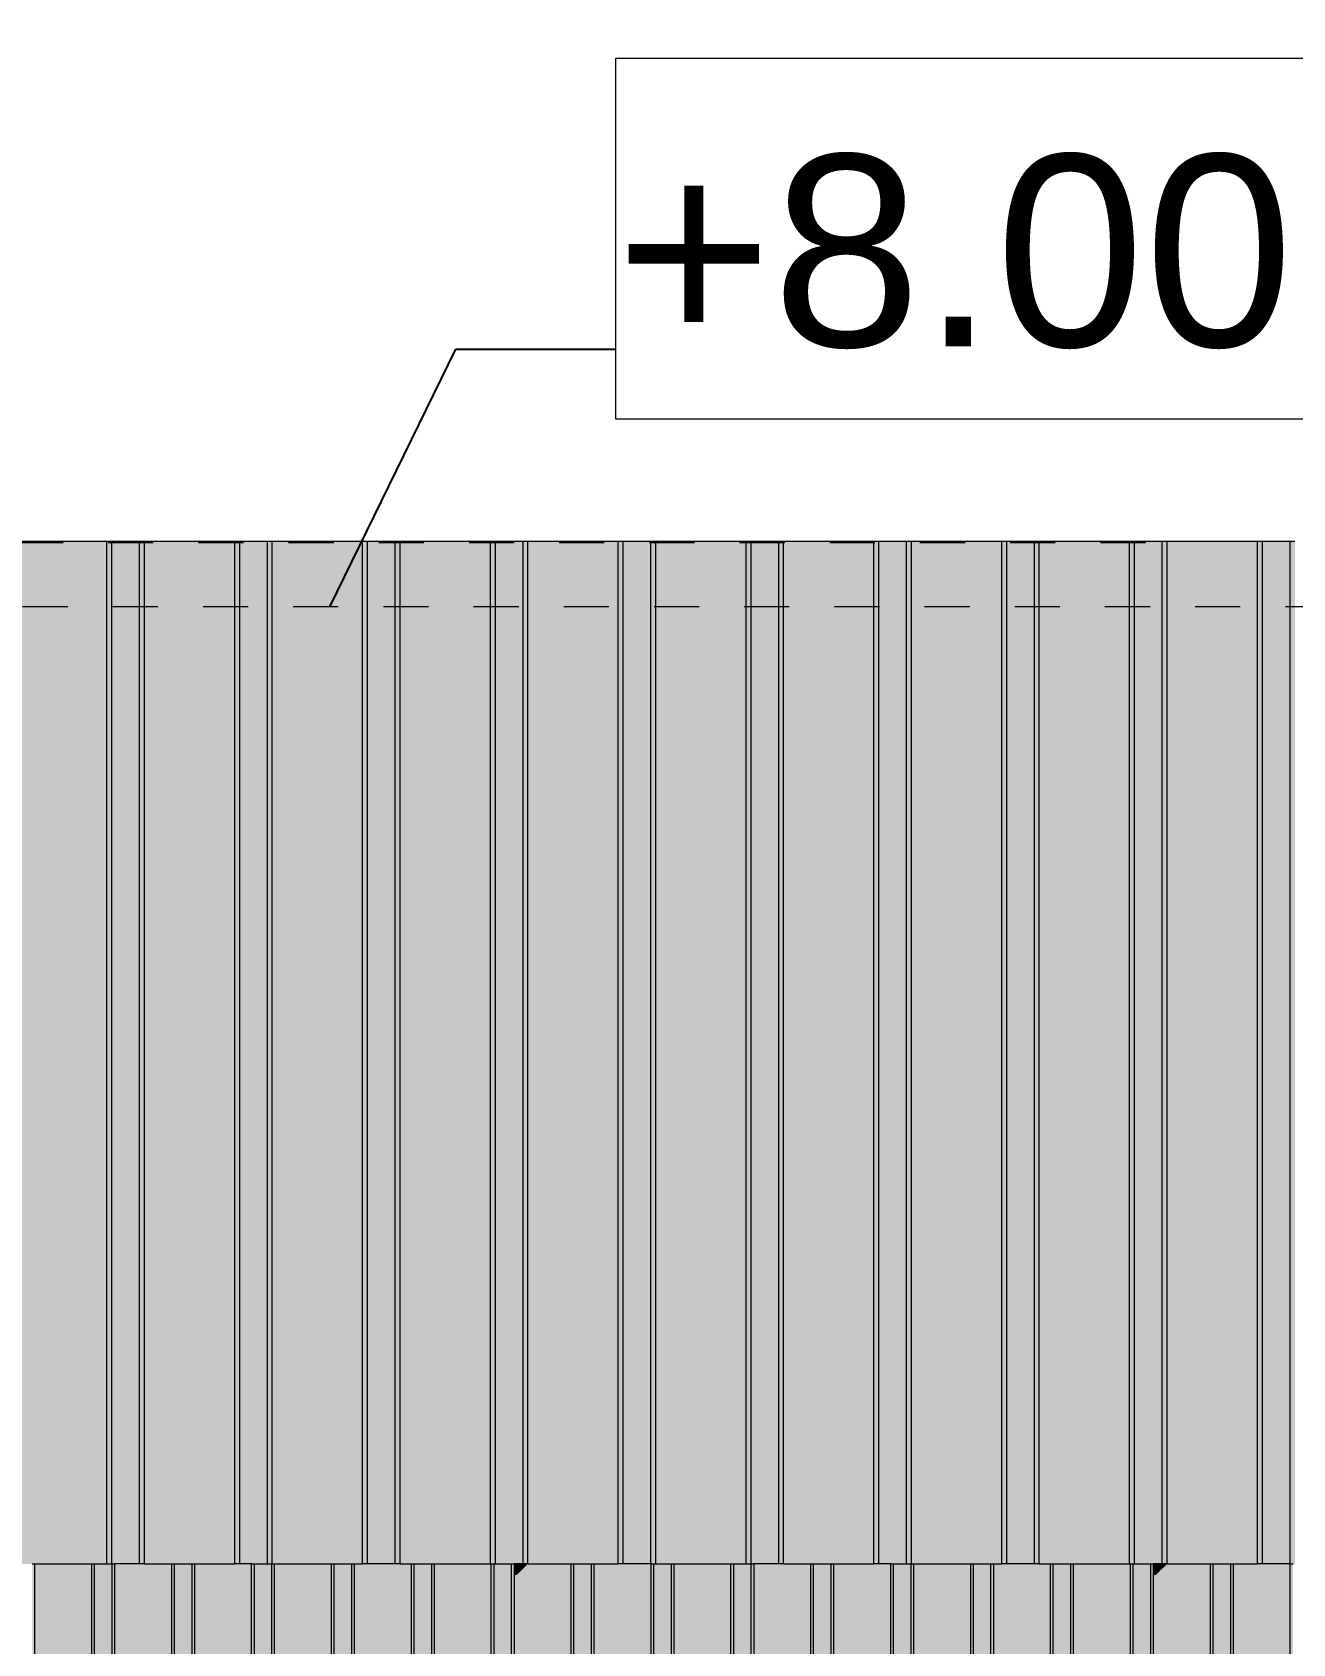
# Model space of a CAD drawing. Header units: millimetres. Extents: x 365175 to 2667127, y -330297 to -162108.
# Drawn here: x 2006444 to 2010388, y -322344 to -317302 of the extents above; entities that cross this region are included whole.
import ezdxf

# ---------------------------------------------------------------- set-up
doc = ezdxf.new("R2010")
doc.units = ezdxf.units.MM
doc.header["$MEASUREMENT"] = 0
doc.linetypes.add('Dashed', pattern=[282.222223, 141.111112, -141.111112])
doc.layers.add('Cotations - Altitudes & Niveaux', color=7, linetype='Continuous')
doc.styles.add('STYLE_GENERE_7', font='')
doc.styles.get('STYLE_GENERE_7').set_extended_font_data('Arial Unicode MS')
doc.dimstyles.new('STYLE_GENERE__6', dxfattribs={"dimtxt": 0.18, "dimasz": 114, "dimexe": 0.18, "dimexo": 0.0625, "dimgap": 0, "dimtad": 0, "dimtih": 1, "dimtoh": 1, "dimdec": 4, "dimzin": 0, "dimdsep": 46, "dimcen": 0.09, "dimadec": 0, "dimazin": 0, "dimtfac": 1, "dimtdec": 4, "dimtmove": 0, "dimatfit": 3, "dimldrblk": 'ARROWHEAD_16', "dimfxl": 0, "dimtolj": 1, "dimtzin": 0, "dimarcsym": 0})

# ---------------------------------------------------------------- blocks, each defined once
blk = doc.blocks.new('Élément de coupe_799_2', base_point=(2255931.7, -327094.4))
at = {"linetype": 'Continuous', "lineweight": 0, "true_color": 0x000000}
for points in [[(2006452.2, -322094.4), (2006443.6, -322094.4), (2006443.6, -327094.4), (2006452.2, -327094.4)], [(2006630, -322094.4), (2006452.2, -322094.4), (2006452.2, -327094.4), (2006630, -327094.4)], [(2006630, -322094.4), (2006470.5, -322387.3), (2006470.5, -327094.4), (2006630, -327094.4)], [(2006630, -322094.4), (2006630, -327094.4), (2006638.6, -327094.4), (2006638.6, -322094.4)], [(2006630, -322094.4), (2006630, -327094.4), (2006638.6, -327094.4), (2006638.6, -322094.4)], [(2006693.6, -327094.4), (2006693.6, -322094.4), (2006638.6, -322094.4), (2006638.6, -327094.4)], [(2006693.6, -322094.4), (2006693.6, -327094.4), (2006702.2, -327094.4), (2006702.2, -322094.4)], [(2006702.2, -322094.4), (2006701.2, -322094.4), (2006702.2, -322128.5)], [(2006880, -327094.4), (2006880, -322094.4), (2006702.2, -322094.4), (2006702.2, -327094.4)], [(2006794.8, -322094.4), (2006702.2, -322094.4), (2006702.2, -322128.5), (2006759.7, -322128.5)], [(2006720.5, -327094.4), (2006880, -327094.4), (2006880, -322094.4), (2006720.5, -322387.3)], [(2006880, -322094.4), (2006880, -327094.4), (2006888.6, -327094.4), (2006888.6, -322094.4)], [(2006880, -322094.4), (2006880, -327094.4), (2006888.6, -327094.4), (2006888.6, -322094.4)], [(2006943.6, -327094.4), (2006943.6, -322094.4), (2006888.6, -322094.4), (2006888.6, -327094.4)], [(2006943.6, -322094.4), (2006943.6, -327094.4), (2006952.2, -327094.4), (2006952.2, -322094.4)], [(2007130, -327094.4), (2007130, -322094.4), (2006952.2, -322094.4), (2006952.2, -327094.4)], [(2007111.4, -322128.5), (2006970.5, -322387.3), (2006970.5, -327094.4), (2007130, -327094.4), (2007130, -322094.4), (2007073.2, -322094.4), (2007073.2, -322128.5)], [(2007130, -322094.4), (2007130, -327094.4), (2007138.6, -327094.4), (2007138.6, -322094.4)], [(2007130, -322094.4), (2007130, -327094.4), (2007138.6, -327094.4), (2007138.6, -322094.4)], [(2007193.6, -327094.4), (2007193.6, -322094.4), (2007138.6, -322094.4), (2007138.6, -327094.4)], [(2007193.6, -322094.4), (2007193.6, -327094.4), (2007202.2, -327094.4), (2007202.2, -322094.4)], [(2007380, -327094.4), (2007380, -322094.4), (2007202.2, -322094.4), (2007202.2, -327094.4)], [(2007220.5, -327094.4), (2007380, -327094.4), (2007380, -322094.4), (2007220.5, -322387.3)], [(2007380, -322094.4), (2007380, -327094.4), (2007388.6, -327094.4), (2007388.6, -322094.4)], [(2007380, -322094.4), (2007380, -327094.4), (2007388.6, -327094.4), (2007388.6, -322094.4)], [(2007443.6, -327094.4), (2007443.6, -322094.4), (2007388.6, -322094.4), (2007388.6, -327094.4)], [(2007443.6, -322094.4), (2007443.6, -327094.4), (2007452.2, -327094.4), (2007452.2, -322094.4)], [(2007630, -327094.4), (2007630, -322094.4), (2007452.2, -322094.4), (2007452.2, -327094.4)], [(2007470.5, -322387.3), (2007470.5, -327094.4), (2007630, -327094.4), (2007630, -322094.4)], [(2007594.8, -322094.4), (2007473.2, -322094.4), (2007473.2, -322128.5), (2007559.7, -322128.5)], [(2007630, -322094.4), (2007630, -327094.4), (2007638.6, -327094.4), (2007638.6, -322094.4)], [(2007630, -322094.4), (2007630, -327094.4), (2007638.6, -327094.4), (2007638.6, -322094.4)], [(2007693.6, -327094.4), (2007693.6, -322094.4), (2007638.6, -322094.4), (2007638.6, -327094.4)], [(2007693.6, -322094.4), (2007693.6, -327094.4), (2007702.2, -327094.4), (2007702.2, -322094.4)], [(2007880, -327094.4), (2007880, -322094.4), (2007702.2, -322094.4), (2007702.2, -327094.4)], [(2007720.5, -322387.3), (2007720.5, -327094.4), (2007880, -327094.4), (2007880, -322094.4), (2007873.2, -322094.4), (2007873.2, -322106.7)], [(2007880, -322094.4), (2007880, -327094.4), (2007888.6, -327094.4), (2007888.6, -322094.4)], [(2007880, -322094.4), (2007880, -327094.4), (2007888.6, -327094.4), (2007888.6, -322094.4)], [(2007943.6, -327094.4), (2007943.6, -322094.4), (2007888.6, -322094.4), (2007888.6, -327094.4)], [(2007943.6, -322094.4), (2007943.6, -327094.4), (2007952.2, -327094.4), (2007952.2, -322094.4)], [(2007952.2, -322094.4), (2007951.2, -322094.4), (2007952.2, -322128.5)], [(2008130, -327094.4), (2008130, -322094.4), (2007952.2, -322094.4), (2007952.2, -327094.4)], [(2007952.2, -322094.4), (2007952.2, -322128.5), (2007959.7, -322128.5), (2007994.8, -322094.4)], [(2007970.5, -327094.4), (2008130, -327094.4), (2008130, -322094.4), (2007970.5, -322387.3)], [(2008130, -322094.4), (2008130, -327094.4), (2008138.6, -327094.4), (2008138.6, -322094.4)], [(2008130, -322094.4), (2008130, -327094.4), (2008138.6, -327094.4), (2008138.6, -322094.4)], [(2008193.6, -327094.4), (2008193.6, -322094.4), (2008138.6, -322094.4), (2008138.6, -327094.4)], [(2008193.6, -322094.4), (2008193.6, -327094.4), (2008202.2, -327094.4), (2008202.2, -322094.4)], [(2008380, -327094.4), (2008380, -322094.4), (2008202.2, -322094.4), (2008202.2, -327094.4)], [(2008363.2, -322125.2), (2008220.5, -322387.3), (2008220.5, -327094.4), (2008380, -327094.4), (2008380, -322094.4), (2008273.2, -322094.4), (2008273.2, -322128.5), (2008359.7, -322128.5)], [(2008380, -322094.4), (2008380, -327094.4), (2008388.6, -327094.4), (2008388.6, -322094.4)], [(2008380, -322094.4), (2008380, -327094.4), (2008388.6, -327094.4), (2008388.6, -322094.4)], [(2008443.6, -327094.4), (2008443.6, -322094.4), (2008388.6, -322094.4), (2008388.6, -327094.4)], [(2008443.6, -322094.4), (2008443.6, -327094.4), (2008452.2, -327094.4), (2008452.2, -322094.4)], [(2008630, -327094.4), (2008630, -322094.4), (2008452.2, -322094.4), (2008452.2, -327094.4)], [(2008470.5, -327094.4), (2008630, -327094.4), (2008630, -322094.4), (2008470.5, -322387.3)], [(2008630, -322094.4), (2008630, -327094.4), (2008638.6, -327094.4), (2008638.6, -322094.4)], [(2008630, -322094.4), (2008630, -327094.4), (2008638.6, -327094.4), (2008638.6, -322094.4)], [(2008693.6, -327094.4), (2008693.6, -322094.4), (2008638.6, -322094.4), (2008638.6, -327094.4)], [(2008693.6, -322094.4), (2008693.6, -327094.4), (2008702.2, -327094.4), (2008702.2, -322094.4)], [(2008702.2, -322094.4), (2008701.2, -322094.4), (2008702.2, -322128.5)], [(2008880, -327094.4), (2008880, -322094.4), (2008702.2, -322094.4), (2008702.2, -327094.4)], [(2008702.2, -322094.4), (2008702.2, -322128.5), (2008759.7, -322128.5), (2008794.8, -322094.4)], [(2008720.5, -322387.3), (2008720.5, -327094.4), (2008880, -327094.4), (2008880, -322094.4)], [(2008880, -322094.4), (2008880, -327094.4), (2008888.6, -327094.4), (2008888.6, -322094.4)], [(2008880, -322094.4), (2008880, -327094.4), (2008888.6, -327094.4), (2008888.6, -322094.4)], [(2008943.6, -327094.4), (2008943.6, -322094.4), (2008888.6, -322094.4), (2008888.6, -327094.4)], [(2008943.6, -322094.4), (2008943.6, -327094.4), (2008952.2, -327094.4), (2008952.2, -322094.4)], [(2009130, -327094.4), (2009130, -322094.4), (2008952.2, -322094.4), (2008952.2, -327094.4)], [(2008970.5, -322387.3), (2008970.5, -327094.4), (2009130, -327094.4), (2009130, -322094.4), (2009073.2, -322094.4), (2009073.2, -322128.5), (2009111.4, -322128.5)], [(2009130, -322094.4), (2009130, -327094.4), (2009138.6, -327094.4), (2009138.6, -322094.4)], [(2009130, -322094.4), (2009130, -327094.4), (2009138.6, -327094.4), (2009138.6, -322094.4)], [(2009193.6, -327094.4), (2009193.6, -322094.4), (2009138.6, -322094.4), (2009138.6, -327094.4)], [(2009193.6, -322094.4), (2009193.6, -327094.4), (2009202.2, -327094.4), (2009202.2, -322094.4)], [(2009380, -327094.4), (2009380, -322094.4), (2009202.2, -322094.4), (2009202.2, -327094.4)], [(2009220.5, -327094.4), (2009380, -327094.4), (2009380, -322094.4), (2009220.5, -322387.3)], [(2009380, -322094.4), (2009380, -327094.4), (2009388.6, -327094.4), (2009388.6, -322094.4)], [(2009380, -322094.4), (2009380, -327094.4), (2009388.6, -327094.4), (2009388.6, -322094.4)], [(2009443.6, -327094.4), (2009443.6, -322094.4), (2009388.6, -322094.4), (2009388.6, -327094.4)], [(2009443.6, -322094.4), (2009443.6, -327094.4), (2009452.2, -327094.4), (2009452.2, -322094.4)], [(2009630, -327094.4), (2009630, -322094.4), (2009452.2, -322094.4), (2009452.2, -327094.4)], [(2009630, -322094.4), (2009470.5, -322387.3), (2009470.5, -327094.4), (2009630, -327094.4)], [(2009594.8, -322094.4), (2009473.2, -322094.4), (2009473.2, -322128.5), (2009559.7, -322128.5)], [(2009630, -322094.4), (2009630, -327094.4), (2009638.6, -327094.4), (2009638.6, -322094.4)], [(2009630, -322094.4), (2009630, -327094.4), (2009638.6, -327094.4), (2009638.6, -322094.4)], [(2009693.6, -327094.4), (2009693.6, -322094.4), (2009638.6, -322094.4), (2009638.6, -327094.4)], [(2009693.6, -322094.4), (2009693.6, -327094.4), (2009702.2, -327094.4), (2009702.2, -322094.4)], [(2009880, -327094.4), (2009880, -322094.4), (2009702.2, -322094.4), (2009702.2, -327094.4)], [(2009873.2, -322106.7), (2009720.5, -322387.3), (2009720.5, -327094.4), (2009880, -327094.4), (2009880, -322094.4), (2009873.2, -322094.4)], [(2009880, -322094.4), (2009880, -327094.4), (2009888.6, -327094.4), (2009888.6, -322094.4)], [(2009880, -322094.4), (2009880, -327094.4), (2009888.6, -327094.4), (2009888.6, -322094.4)], [(2009943.6, -327094.4), (2009943.6, -322094.4), (2009888.6, -322094.4), (2009888.6, -327094.4)], [(2009943.6, -322094.4), (2009943.6, -327094.4), (2009952.2, -327094.4), (2009952.2, -322094.4)], [(2009952.2, -322094.4), (2009951.2, -322094.4), (2009952.2, -322128.5)], [(2010130, -327094.4), (2010130, -322094.4), (2009952.2, -322094.4), (2009952.2, -327094.4)], [(2009952.2, -322094.4), (2009952.2, -322128.5), (2009959.7, -322128.5), (2009994.8, -322094.4)], [(2009970.5, -327094.4), (2010130, -327094.4), (2010130, -322094.4), (2009970.5, -322387.3)], [(2010130, -322094.4), (2010130, -327094.4), (2010138.6, -327094.4), (2010138.6, -322094.4)], [(2010130, -322094.4), (2010130, -327094.4), (2010138.6, -327094.4), (2010138.6, -322094.4)], [(2010138.6, -327094.4), (2010193.6, -327094.4), (2010193.6, -322094.4), (2010138.6, -322094.4)], [(2010193.6, -322094.4), (2010193.6, -327094.4), (2010202.2, -327094.4), (2010202.2, -322094.4)], [(2010380, -322094.4), (2010202.2, -322094.4), (2010202.2, -327094.4), (2010380, -327094.4)], [(2010220.5, -327094.4), (2010380, -327094.4), (2010380, -322094.4), (2010273.2, -322094.4), (2010273.2, -322128.5), (2010359.7, -322128.5), (2010363.2, -322125.2), (2010220.5, -322387.3)], [(2010380, -322094.4), (2010380, -327094.4), (2010388.6, -327094.4), (2010388.6, -322094.4)], [(2010380, -322094.4), (2010380, -327094.4), (2010388.6, -327094.4), (2010388.6, -322094.4)]]:
    blk.add_hatch(color=18, dxfattribs=at).paths.add_polyline_path(points)
at = {"color": 7, "linetype": 'Continuous', "lineweight": 5}
for p, q in [((2006443.6, -322094.4), (2006452.2, -322094.4)), ((2006452.2, -327094.4), (2006452.2, -322094.4)), ((2006452.2, -322094.4), (2006630, -322094.4)), ((2006630, -327094.4), (2006630, -322094.4)), ((2006630, -322094.4), (2006638.6, -322094.4)), ((2006638.6, -327094.4), (2006638.6, -322094.4)), ((2006638.6, -322094.4), (2006693.6, -322094.4)), ((2006693.6, -327094.4), (2006693.6, -322094.4)), ((2006693.6, -322094.4), (2006701.2, -322094.4)), ((2006702.2, -327094.4), (2006702.2, -322094.4)), ((2006794.8, -322094.4), (2006880, -322094.4)), ((2006880, -327094.4), (2006880, -322094.4)), ((2006880, -322094.4), (2006888.6, -322094.4)), ((2006888.6, -327094.4), (2006888.6, -322094.4)), ((2006888.6, -322094.4), (2006943.6, -322094.4)), ((2006943.6, -327094.4), (2006943.6, -322094.4)), ((2006943.6, -322094.4), (2006952.2, -322094.4)), ((2006952.2, -327094.4), (2006952.2, -322094.4)), ((2006952.2, -322094.4), (2007077.4, -322094.4)), ((2007130, -327094.4), (2007130, -322094.4)), ((2007131, -322094.4), (2007138.6, -322094.4)), ((2007138.6, -327094.4), (2007138.6, -322094.4)), ((2007138.6, -322094.4), (2007193.6, -322094.4)), ((2007193.6, -327094.4), (2007193.6, -322094.4)), ((2007193.6, -322094.4), (2007202.2, -322094.4)), ((2007202.2, -327094.4), (2007202.2, -322094.4)), ((2007202.2, -322094.4), (2007380, -322094.4)), ((2007380, -327094.4), (2007380, -322094.4)), ((2007380, -322094.4), (2007388.6, -322094.4)), ((2007388.6, -327094.4), (2007388.6, -322094.4)), ((2007388.6, -322094.4), (2007443.6, -322094.4)), ((2007443.6, -327094.4), (2007443.6, -322094.4)), ((2007443.6, -322094.4), (2007452.2, -322094.4)), ((2007452.2, -327094.4), (2007452.2, -322094.4)), ((2007452.2, -322094.4), (2007477.4, -322094.4)), ((2007594.8, -322094.4), (2007630, -322094.4)), ((2007630, -327094.4), (2007630, -322094.4)), ((2007630, -322094.4), (2007638.6, -322094.4)), ((2007638.6, -327094.4), (2007638.6, -322094.4)), ((2007638.6, -322094.4), (2007693.6, -322094.4)), ((2007693.6, -327094.4), (2007693.6, -322094.4)), ((2007693.6, -322094.4), (2007702.2, -322094.4)), ((2007702.2, -327094.4), (2007702.2, -322094.4)), ((2007702.2, -322094.4), (2007877.4, -322094.4)), ((2007880, -327094.4), (2007880, -322094.4)), ((2007880.1, -322094.4), (2007888.6, -322094.4)), ((2007888.6, -327094.4), (2007888.6, -322094.4)), ((2007888.6, -322094.4), (2007943.6, -322094.4)), ((2007943.6, -327094.4), (2007943.6, -322094.4)), ((2007943.6, -322094.4), (2007951.2, -322094.4)), ((2007952.2, -327094.4), (2007952.2, -322094.4)), ((2007994.8, -322094.4), (2008130, -322094.4)), ((2008130, -327094.4), (2008130, -322094.4)), ((2008130, -322094.4), (2008138.6, -322094.4)), ((2008138.6, -327094.4), (2008138.6, -322094.4)), ((2008138.6, -322094.4), (2008193.6, -322094.4)), ((2008193.6, -327094.4), (2008193.6, -322094.4)), ((2008193.6, -322094.4), (2008202.2, -322094.4)), ((2008202.2, -327094.4), (2008202.2, -322094.4)), ((2008202.2, -322094.4), (2008277.4, -322094.4)), ((2008380, -327094.4), (2008380, -322094.4)), ((2008380.9, -322094.4), (2008388.6, -322094.4)), ((2008388.6, -327094.4), (2008388.6, -322094.4)), ((2008388.6, -322094.4), (2008443.6, -322094.4)), ((2008443.6, -327094.4), (2008443.6, -322094.4)), ((2008443.6, -322094.4), (2008452.2, -322094.4)), ((2008452.2, -327094.4), (2008452.2, -322094.4)), ((2008452.2, -322094.4), (2008630, -322094.4)), ((2008630, -327094.4), (2008630, -322094.4)), ((2008630, -322094.4), (2008638.6, -322094.4)), ((2008638.6, -327094.4), (2008638.6, -322094.4)), ((2008638.6, -322094.4), (2008693.6, -322094.4)), ((2008693.6, -327094.4), (2008693.6, -322094.4)), ((2008693.6, -322094.4), (2008701.2, -322094.4)), ((2008702.2, -327094.4), (2008702.2, -322094.4)), ((2008794.8, -322094.4), (2008880, -322094.4)), ((2008880, -327094.4), (2008880, -322094.4)), ((2008880, -322094.4), (2008888.6, -322094.4)), ((2008888.6, -327094.4), (2008888.6, -322094.4)), ((2008888.6, -322094.4), (2008943.6, -322094.4)), ((2008943.6, -327094.4), (2008943.6, -322094.4)), ((2008943.6, -322094.4), (2008952.2, -322094.4)), ((2008952.2, -327094.4), (2008952.2, -322094.4)), ((2008952.2, -322094.4), (2009077.4, -322094.4)), ((2009130, -327094.4), (2009130, -322094.4)), ((2009131, -322094.4), (2009138.6, -322094.4)), ((2009138.6, -327094.4), (2009138.6, -322094.4)), ((2009138.6, -322094.4), (2009193.6, -322094.4)), ((2009193.6, -327094.4), (2009193.6, -322094.4)), ((2009193.6, -322094.4), (2009202.2, -322094.4)), ((2009202.2, -327094.4), (2009202.2, -322094.4)), ((2009202.2, -322094.4), (2009380, -322094.4)), ((2009380, -327094.4), (2009380, -322094.4)), ((2009380, -322094.4), (2009388.6, -322094.4)), ((2009388.6, -327094.4), (2009388.6, -322094.4)), ((2009388.6, -322094.4), (2009443.6, -322094.4)), ((2009443.6, -327094.4), (2009443.6, -322094.4)), ((2009443.6, -322094.4), (2009452.2, -322094.4)), ((2009452.2, -327094.4), (2009452.2, -322094.4)), ((2009452.2, -322094.4), (2009477.4, -322094.4)), ((2009594.8, -322094.4), (2009630, -322094.4)), ((2009630, -327094.4), (2009630, -322094.4)), ((2009630, -322094.4), (2009638.6, -322094.4)), ((2009638.6, -327094.4), (2009638.6, -322094.4)), ((2009638.6, -322094.4), (2009693.6, -322094.4)), ((2009693.6, -327094.4), (2009693.6, -322094.4)), ((2009693.6, -322094.4), (2009702.2, -322094.4)), ((2009702.2, -327094.4), (2009702.2, -322094.4)), ((2009702.2, -322094.4), (2009877.4, -322094.4)), ((2009880, -327094.4), (2009880, -322094.4)), ((2009880.1, -322094.4), (2009888.6, -322094.4)), ((2009888.6, -327094.4), (2009888.6, -322094.4)), ((2009888.6, -322094.4), (2009943.6, -322094.4)), ((2009943.6, -327094.4), (2009943.6, -322094.4)), ((2009943.6, -322094.4), (2009951.2, -322094.4)), ((2009952.2, -327094.4), (2009952.2, -322094.4)), ((2009994.8, -322094.4), (2010130, -322094.4)), ((2010130, -327094.4), (2010130, -322094.4)), ((2010130, -322094.4), (2010138.6, -322094.4)), ((2010138.6, -327094.4), (2010138.6, -322094.4)), ((2010138.6, -322094.4), (2010193.6, -322094.4)), ((2010193.6, -327094.4), (2010193.6, -322094.4)), ((2010193.6, -322094.4), (2010202.2, -322094.4)), ((2010202.2, -327094.4), (2010202.2, -322094.4)), ((2010202.2, -322094.4), (2010277.4, -322094.4)), ((2010380, -327094.4), (2010380, -322094.4)), ((2010380.9, -322094.4), (2010388.6, -322094.4))]:
    blk.add_line(p, q, dxfattribs=at)
blk = doc.blocks.new('Élément de coupe_834_2', base_point=(2255931.7, -327094.4))
at = {"linetype": 'Continuous', "lineweight": 0, "true_color": 0x000000}
for points in [[(2006394.8, -318894.4), (2006394.8, -322094.4), (2006677.4, -322094.4), (2006677.4, -318894.4)], [(2006677.4, -318894.4), (2006673.2, -318928.5), (2006673.2, -322094.4), (2006677.4, -322094.4)], [(2006677.4, -318894.4), (2006677.4, -322094.4), (2006692.8, -322094.4), (2006692.8, -318894.4)], [(2006677.4, -318894.4), (2006677.4, -322094.4), (2006692.8, -322094.4), (2006692.8, -318894.4)], [(2006692.8, -318894.4), (2006692.8, -322094.4), (2006779.3, -322094.4), (2006779.3, -318894.4)], [(2006779.3, -318894.4), (2006779.3, -322094.4), (2006794.8, -322094.4), (2006794.8, -318894.4)], [(2006794.8, -318894.4), (2006794.8, -322094.4), (2007077.4, -322094.4), (2007077.4, -318894.4)], [(2007077.4, -318894.4), (2007073.2, -318928.5), (2007073.2, -322094.4), (2007077.4, -322094.4)], [(2007077.4, -318894.4), (2007077.4, -322094.4), (2007092.8, -322094.4), (2007092.8, -318894.4)], [(2007077.4, -318894.4), (2007077.4, -322094.4), (2007092.8, -322094.4), (2007092.8, -318894.4)], [(2007092.8, -318894.4), (2007092.8, -322094.4), (2007179.3, -322094.4), (2007179.3, -318894.4)], [(2007179.3, -318894.4), (2007179.3, -322094.4), (2007194.8, -322094.4), (2007194.8, -318894.4)], [(2007194.8, -318894.4), (2007194.8, -322094.4), (2007477.4, -322094.4), (2007477.4, -318894.4)], [(2007477.4, -318894.4), (2007473.2, -318928.5), (2007473.2, -322094.4), (2007477.4, -322094.4)], [(2007477.4, -318894.4), (2007477.4, -322094.4), (2007492.8, -322094.4), (2007492.8, -318894.4)], [(2007477.4, -318894.4), (2007477.4, -322094.4), (2007492.8, -322094.4), (2007492.8, -318894.4)], [(2007492.8, -318894.4), (2007492.8, -322094.4), (2007579.3, -322094.4), (2007579.3, -318894.4)], [(2007579.3, -318894.4), (2007579.3, -322094.4), (2007594.8, -322094.4), (2007594.8, -318894.4)], [(2007594.8, -318894.4), (2007594.8, -322094.4), (2007877.4, -322094.4), (2007877.4, -318894.4)], [(2007877.4, -318894.4), (2007873.2, -318928.5), (2007873.2, -322094.4), (2007877.4, -322094.4)], [(2007877.4, -318894.4), (2007877.4, -322094.4), (2007892.8, -322094.4), (2007892.8, -318894.4)], [(2007877.4, -318894.4), (2007877.4, -322094.4), (2007892.8, -322094.4), (2007892.8, -318894.4)], [(2007892.8, -318894.4), (2007892.8, -322094.4), (2007979.3, -322094.4), (2007979.3, -318894.4)], [(2007979.3, -318894.4), (2007979.3, -322094.4), (2007994.8, -322094.4), (2007994.8, -318894.4)], [(2007994.8, -318894.4), (2007994.8, -322094.4), (2008277.4, -322094.4), (2008277.4, -318894.4)], [(2008277.4, -318894.4), (2008273.2, -318928.5), (2008273.2, -322094.4), (2008277.4, -322094.4)], [(2008277.4, -318894.4), (2008277.4, -322094.4), (2008292.8, -322094.4), (2008292.8, -318894.4)], [(2008277.4, -318894.4), (2008277.4, -322094.4), (2008292.8, -322094.4), (2008292.8, -318894.4)], [(2008292.8, -318894.4), (2008292.8, -322094.4), (2008379.3, -322094.4), (2008379.3, -318894.4)], [(2008379.3, -318894.4), (2008379.3, -322094.4), (2008394.8, -322094.4), (2008394.8, -318894.4)], [(2008394.8, -318894.4), (2008394.8, -322094.4), (2008677.4, -322094.4), (2008677.4, -318894.4)], [(2008677.4, -318894.4), (2008673.2, -318928.5), (2008673.2, -322094.4), (2008677.4, -322094.4)], [(2008677.4, -318894.4), (2008677.4, -322094.4), (2008692.8, -322094.4), (2008692.8, -318894.4)], [(2008677.4, -318894.4), (2008677.4, -322094.4), (2008692.8, -322094.4), (2008692.8, -318894.4)], [(2008692.8, -318894.4), (2008692.8, -322094.4), (2008779.3, -322094.4), (2008779.3, -318894.4)], [(2008779.3, -318894.4), (2008779.3, -322094.4), (2008794.8, -322094.4), (2008794.8, -318894.4)], [(2008794.8, -318894.4), (2008794.8, -322094.4), (2009077.4, -322094.4), (2009077.4, -318894.4)], [(2009077.4, -318894.4), (2009073.2, -318928.5), (2009073.2, -322094.4), (2009077.4, -322094.4)], [(2009077.4, -318894.4), (2009077.4, -322094.4), (2009092.8, -322094.4), (2009092.8, -318894.4)], [(2009077.4, -318894.4), (2009077.4, -322094.4), (2009092.8, -322094.4), (2009092.8, -318894.4)], [(2009092.8, -318894.4), (2009092.8, -322094.4), (2009179.3, -322094.4), (2009179.3, -318894.4)], [(2009179.3, -318894.4), (2009179.3, -322094.4), (2009194.8, -322094.4), (2009194.8, -318894.4)], [(2009194.8, -318894.4), (2009194.8, -322094.4), (2009477.4, -322094.4), (2009477.4, -318894.4)], [(2009473.2, -318928.5), (2009473.2, -322094.4), (2009477.4, -322094.4), (2009477.4, -318894.4)], [(2009477.4, -318894.4), (2009477.4, -322094.4), (2009492.8, -322094.4), (2009492.8, -318894.4)], [(2009477.4, -318894.4), (2009477.4, -322094.4), (2009492.8, -322094.4), (2009492.8, -318894.4)], [(2009492.8, -318894.4), (2009492.8, -322094.4), (2009579.3, -322094.4), (2009579.3, -318894.4)], [(2009579.3, -318894.4), (2009579.3, -322094.4), (2009594.8, -322094.4), (2009594.8, -318894.4)], [(2009594.8, -318894.4), (2009594.8, -322094.4), (2009877.4, -322094.4), (2009877.4, -318894.4)], [(2009873.2, -318928.5), (2009873.2, -322094.4), (2009877.4, -322094.4), (2009877.4, -318894.4)], [(2009877.4, -318894.4), (2009877.4, -322094.4), (2009892.8, -322094.4), (2009892.8, -318894.4)], [(2009877.4, -318894.4), (2009877.4, -322094.4), (2009892.8, -322094.4), (2009892.8, -318894.4)], [(2009892.8, -318894.4), (2009892.8, -322094.4), (2009979.3, -322094.4), (2009979.3, -318894.4)], [(2009979.3, -318894.4), (2009979.3, -322094.4), (2009994.8, -322094.4), (2009994.8, -318894.4)], [(2009994.8, -318894.4), (2009994.8, -322094.4), (2010277.4, -322094.4), (2010277.4, -318894.4)], [(2010277.4, -318894.4), (2010273.2, -318928.5), (2010273.2, -322094.4), (2010277.4, -322094.4)], [(2010292.8, -318894.4), (2010277.4, -318894.4), (2010277.4, -322094.4), (2010292.8, -322094.4)], [(2010292.8, -318894.4), (2010277.4, -318894.4), (2010277.4, -322094.4), (2010292.8, -322094.4)], [(2010379.3, -318894.4), (2010292.8, -318894.4), (2010292.8, -322094.4), (2010379.3, -322094.4)], [(2010394.8, -318894.4), (2010379.3, -318894.4), (2010379.3, -322094.4), (2010394.8, -322094.4)]]:
    blk.add_hatch(color=18, dxfattribs=at).paths.add_polyline_path(points)
at = {"color": 7, "linetype": 'Continuous', "lineweight": 5}
for p, q in [((2006394.8, -318894.4), (2006677.4, -318894.4)), ((2006677.4, -322094.4), (2006677.4, -318894.4)), ((2006677.4, -318894.4), (2006692.8, -318894.4)), ((2006692.8, -322094.4), (2006692.8, -318894.4)), ((2006692.8, -318894.4), (2006779.3, -318894.4)), ((2006779.3, -322094.4), (2006779.3, -318894.4)), ((2006779.3, -318894.4), (2006794.8, -318894.4)), ((2006794.8, -322094.4), (2006794.8, -318894.4)), ((2006794.8, -318894.4), (2007077.4, -318894.4)), ((2007077.4, -322094.4), (2007077.4, -318894.4)), ((2007077.4, -318894.4), (2007092.8, -318894.4)), ((2007092.8, -322094.4), (2007092.8, -318894.4)), ((2007092.8, -318894.4), (2007179.3, -318894.4)), ((2007179.3, -322094.4), (2007179.3, -318894.4)), ((2007179.3, -318894.4), (2007194.8, -318894.4)), ((2007194.8, -322094.4), (2007194.8, -318894.4)), ((2007194.8, -318894.4), (2007477.4, -318894.4)), ((2007477.4, -322094.4), (2007477.4, -318894.4)), ((2007477.4, -318894.4), (2007492.8, -318894.4)), ((2007492.8, -322094.4), (2007492.8, -318894.4)), ((2007492.8, -318894.4), (2007579.3, -318894.4)), ((2007579.3, -322094.4), (2007579.3, -318894.4)), ((2007579.3, -318894.4), (2007594.8, -318894.4)), ((2007594.8, -322094.4), (2007594.8, -318894.4)), ((2007594.8, -318894.4), (2007877.4, -318894.4)), ((2007877.4, -322094.4), (2007877.4, -318894.4)), ((2007877.4, -318894.4), (2007892.8, -318894.4)), ((2007892.8, -322094.4), (2007892.8, -318894.4)), ((2007892.8, -318894.4), (2007979.3, -318894.4)), ((2007979.3, -322094.4), (2007979.3, -318894.4)), ((2007979.3, -318894.4), (2007994.8, -318894.4)), ((2007994.8, -322094.4), (2007994.8, -318894.4)), ((2007994.8, -318894.4), (2008277.4, -318894.4)), ((2008277.4, -322094.4), (2008277.4, -318894.4)), ((2008277.4, -318894.4), (2008292.8, -318894.4)), ((2008292.8, -322094.4), (2008292.8, -318894.4)), ((2008292.8, -318894.4), (2008379.3, -318894.4)), ((2008379.3, -322094.4), (2008379.3, -318894.4)), ((2008379.3, -318894.4), (2008394.8, -318894.4)), ((2008394.8, -322094.4), (2008394.8, -318894.4)), ((2008394.8, -318894.4), (2008677.4, -318894.4)), ((2008677.4, -322094.4), (2008677.4, -318894.4)), ((2008677.4, -318894.4), (2008692.8, -318894.4)), ((2008692.8, -322094.4), (2008692.8, -318894.4)), ((2008692.8, -318894.4), (2008779.3, -318894.4)), ((2008779.3, -322094.4), (2008779.3, -318894.4)), ((2008779.3, -318894.4), (2008794.8, -318894.4)), ((2008794.8, -322094.4), (2008794.8, -318894.4)), ((2008794.8, -318894.4), (2009077.4, -318894.4)), ((2009077.4, -322094.4), (2009077.4, -318894.4)), ((2009077.4, -318894.4), (2009092.8, -318894.4)), ((2009092.8, -322094.4), (2009092.8, -318894.4)), ((2009092.8, -318894.4), (2009179.3, -318894.4)), ((2009179.3, -322094.4), (2009179.3, -318894.4)), ((2009179.3, -318894.4), (2009194.8, -318894.4)), ((2009194.8, -322094.4), (2009194.8, -318894.4)), ((2009194.8, -318894.4), (2009477.4, -318894.4)), ((2009477.4, -322094.4), (2009477.4, -318894.4)), ((2009477.4, -318894.4), (2009492.8, -318894.4)), ((2009492.8, -322094.4), (2009492.8, -318894.4)), ((2009492.8, -318894.4), (2009579.3, -318894.4)), ((2009579.3, -322094.4), (2009579.3, -318894.4)), ((2009579.3, -318894.4), (2009594.8, -318894.4)), ((2009594.8, -322094.4), (2009594.8, -318894.4)), ((2009594.8, -318894.4), (2009877.4, -318894.4)), ((2009877.4, -322094.4), (2009877.4, -318894.4)), ((2009877.4, -318894.4), (2009892.8, -318894.4)), ((2009892.8, -322094.4), (2009892.8, -318894.4)), ((2009892.8, -318894.4), (2009979.3, -318894.4)), ((2009979.3, -322094.4), (2009979.3, -318894.4)), ((2009979.3, -318894.4), (2009994.8, -318894.4)), ((2009994.8, -322094.4), (2009994.8, -318894.4)), ((2009994.8, -318894.4), (2010277.4, -318894.4)), ((2010277.4, -322094.4), (2010277.4, -318894.4)), ((2010277.4, -318894.4), (2010292.8, -318894.4)), ((2010292.8, -322094.4), (2010292.8, -318894.4)), ((2010292.8, -318894.4), (2010379.3, -318894.4)), ((2010379.3, -322094.4), (2010379.3, -318894.4)), ((2010379.3, -318894.4), (2010394.8, -318894.4)), ((2006779.3, -322094.4), (2006701.2, -322094.4)), ((2006794.8, -322094.4), (2006779.3, -322094.4)), ((2007092.8, -322094.4), (2007077.4, -322094.4)), ((2007131, -322094.4), (2007092.8, -322094.4)), ((2007492.8, -322094.4), (2007477.4, -322094.4)), ((2007579.3, -322094.4), (2007492.8, -322094.4)), ((2007594.8, -322094.4), (2007579.3, -322094.4)), ((2007880.1, -322094.4), (2007877.4, -322094.4)), ((2007979.3, -322094.4), (2007951.2, -322094.4)), ((2007994.8, -322094.4), (2007979.3, -322094.4)), ((2008292.8, -322094.4), (2008277.4, -322094.4)), ((2008379.3, -322094.4), (2008292.8, -322094.4)), ((2008380.9, -322094.4), (2008379.3, -322094.4)), ((2008779.3, -322094.4), (2008701.2, -322094.4)), ((2008794.8, -322094.4), (2008779.3, -322094.4)), ((2009092.8, -322094.4), (2009077.4, -322094.4)), ((2009131, -322094.4), (2009092.8, -322094.4)), ((2009492.8, -322094.4), (2009477.4, -322094.4)), ((2009579.3, -322094.4), (2009492.8, -322094.4)), ((2009594.8, -322094.4), (2009579.3, -322094.4)), ((2009880.1, -322094.4), (2009877.4, -322094.4)), ((2009979.3, -322094.4), (2009951.2, -322094.4)), ((2009994.8, -322094.4), (2009979.3, -322094.4)), ((2010292.8, -322094.4), (2010277.4, -322094.4)), ((2010379.3, -322094.4), (2010292.8, -322094.4)), ((2010380.9, -322094.4), (2010379.3, -322094.4))]:
    blk.add_line(p, q, dxfattribs=at)
blk = doc.blocks.new('ARROWHEAD_16')
at = {"linetype": 'Continuous', "lineweight": 0}
blk.add_hatch(color=0, dxfattribs=at).paths.add_polyline_path([(-0.9093, 0.525), (0, 0), (-0.9093, -0.525)])
at = {"color": 0, "linetype": 'Continuous', "lineweight": 0}
blk.add_line((0, 0), (-1, 0), dxfattribs=at)

msp = doc.modelspace()

# ---------------------------------------------------------------- linework, layer by layer
at = {"color": 12, "linetype": 'Dashed', "lineweight": 5, "true_color": 0xcc0000}
for p, q in [((2009926.956, -318899.361), (1989976.846, -318899.361)), ((2014739.126, -319099.361), (1989976.846, -319099.361))]:
    msp.add_line(p, q, dxfattribs=at)
at = {"layer": 'Cotations - Altitudes & Niveaux', "color": 176, "linetype": 'Continuous', "lineweight": 5, "true_color": 0x000066, "flags": 128}
msp.add_lwpolyline([(2008269.207, -317383.067), (2010646.638, -317383.067), (2010646.638, -318512.481), (2008269.207, -318512.481)], close=True, dxfattribs=at)

# ---------------------------------------------------------------- block references
at = {"lineweight": 0}
for name in ['Élément de coupe_834_2', 'Élément de coupe_799_2']:
    msp.add_blockref(name, (2255931.67, -327094.361), dxfattribs=at)

# ---------------------------------------------------------------- texts
at = {"layer": 'Cotations - Altitudes & Niveaux', "color": 7, "linetype": 'Continuous', "lineweight": 5, "insert": (2008269.207, -318293.404), "char_height": 600, "attachment_point": 7, "style": 'STYLE_GENERE_7'}
msp.add_mtext('\\A1;{\\pql;\\fArial Unicode MS|b0|i0|c0|p34;+8.\\fArial Unicode MS|b0|i0|c0|p34;0\\fArial Unicode MS|b0|i0|c0|p34;0 }', dxfattribs=at)

# ---------------------------------------------------------------- leaders
at = {"layer": 'Cotations - Altitudes & Niveaux', "color": 7, "linetype": 'Continuous', "lineweight": 5, "annotation_type": 0, "has_hookline": 1, "hookline_direction": 0, "text_width": 3573.646}
msp.add_leader([(2004604.421, -324816.895), (2004604.421, -316890.67), (2005104.421, -316890.67)], dimstyle='STYLE_GENERE__6', dxfattribs=at)
at = {"layer": 'Cotations - Altitudes & Niveaux', "color": 176, "linetype": 'Continuous', "lineweight": 5, "true_color": 0x000066, "annotation_type": 0, "has_hookline": 1, "hookline_direction": 0, "text_width": 2037.668}
msp.add_leader([(2007374.781, -319099.361), (2007769.207, -318293.404), (2008269.207, -318293.404)], dimstyle='STYLE_GENERE__6', dxfattribs=at)

doc.saveas('drawing.dxf')
